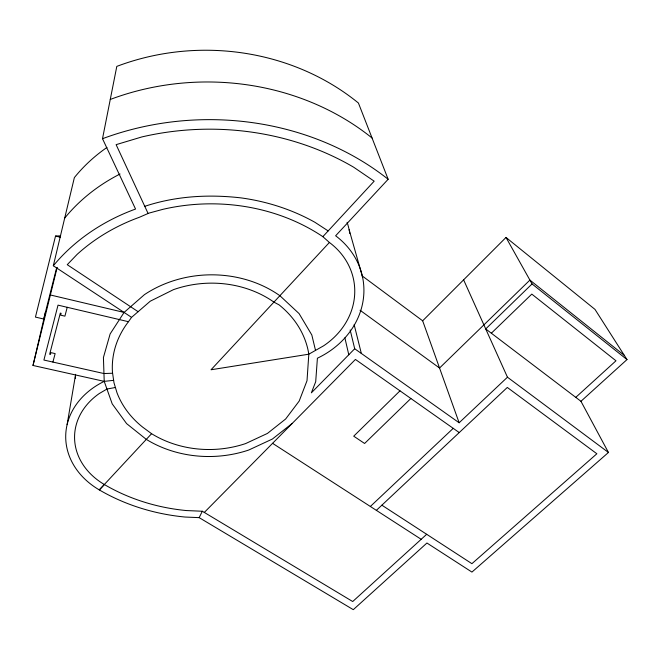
<?xml version="1.0" encoding="UTF-8"?>
<svg xmlns="http://www.w3.org/2000/svg" width="660" height="660" viewBox="0 0 660 660"><rect width="100%" height="100%" fill="white"/><g stroke="black" fill="none" stroke-linecap="round" stroke-linejoin="round"><path stroke-width="0.99" d="M67.105 424.644L75.628 374.327M131.563 317.361L128.452 321.709A98.101 82.921 -2.3 0 0 112.472 372.38L113.982 382.75L117.01 392.815A98.101 82.921 -2.3 0 0 142.568 427.053L151.585 433.694A98.381 83.16 -2.3 0 0 245.685 443.553L267.44 433.422L285.664 418.984L299.186 401.057L307.015 380.704L308.814 354.197A99.322 83.952 -2.3 0 0 279.139 304.903L273.933 302.115A98.381 83.16 -2.3 0 0 173.415 289.674L150.265 301.191L131.563 317.361L53.32 265.765A190.08 161.032 -2.2 0 1 135.548 209.047L102.506 138.699L116.803 66.388A226.776 201.861 -0.8 0 1 358.421 103.026L388.154 179.281L335.626 235.777A84.62 74.11 -8 0 1 317.402 358.215L315.703 381.695L311.371 392.824L354.7 348.744L350.163 329.959M113.636 380.341L104.222 381.364L33 365.467L57.172 267.391M33 365.467L45.49 312.023M53.32 265.765L74.365 177.606A162.805 144.614 -0.9 0 1 106.945 147.452M60.621 235.843L55.531 236.049L35.442 317.089L43.725 319.019L56.719 267.44M52.915 362.068L55.135 353.587L50.935 352.638L50.473 354.428L49.665 354.247L60.316 313.112L61.132 313.302L60.654 315.166L64.911 316.156L67.229 307.296M315.521 350.394L311.817 334.966L299.087 313.599L279.889 295.713A107.431 90.816 -2.3 0 0 144.449 294.632L124.088 312.427L110.129 333.943L103.422 357.505L104.222 381.364A80.091 65.051 1 0 0 99.305 489.91A190.08 161.032 -2.2 0 0 185.146 517.044L199.171 517.638L202.331 511.244L352.704 601.532L426.69 534.295M138.155 311.726L67.246 264.693L77.154 254.356A181.03 153.326 -2.2 0 1 139.408 217.264L148.954 213.114L162.88 209.335A181.987 154.135 -2.2 0 1 322.855 236.66L374.171 181.178L353.669 167.211A255.849 217.305 -2.1 0 0 141.892 136.925L116.119 144.655L148.096 213.485M151.585 433.694L99.305 489.91L104.387 484.539A180.931 153.236 -2.2 0 0 186.293 510.551L202.331 511.244M329.398 242.467L211.027 369.765L308.814 354.197L323.623 345.799A75.364 66 -8 0 0 329.398 242.467L322.855 236.66M204.311 512.44L355.418 359.436L459.236 432.572M463.617 279.848L507.457 377.207L459.137 422.771L422.664 320.81L506.005 237.443L594.99 309.4L627 359.584L580.957 401.296L608.446 452.471L471.941 572.08L426.938 543.015L353.29 609.667L199.171 517.638M399.985 390.835L353.719 436.178L364.6 443.479L410.866 398.491M506.005 237.443L532.059 283.94L485.719 328.936L580.957 401.296M491.353 333.217L531.795 294.104L615.986 360.789L575.776 397.353M370.351 506.467L453.23 428.34M376.365 510.353L507.309 387.445L596.863 453.758L471.916 563.673L381.876 505.189M292.289 423.349L272.407 439.032L248.729 450.037A107.431 90.816 -2.3 0 1 146.297 439.379L126.605 423.613L112.208 403.879L104.222 381.364M144.763 206.324C175.725 196.028 208.964 194.139 241.23 197.917A190.08 161.032 -2.2 0 1 314.894 222.28L328.16 230.917M115.409 387.486L106.945 389.053L99.256 393.55A71.329 57.931 1 0 0 104.338 484.506L104.387 484.539M112.596 373.238L103.958 373.543L43.915 360.046L58.022 305.135L128.452 321.709M50.77 295.07L124.088 312.427M55.531 236.049L60.283 237.229M272.572 443.322L421.187 539.303M354.7 348.744L459.137 422.771M360.046 310.241L439.552 368.033L529.906 280.087L624.36 355.443M362.241 275.954L422.664 320.81M507.457 377.207L608.446 452.471M532.059 283.94L627 359.584M349.132 229.705L362.554 277.093M354.148 324.646L361.334 353.447M344.883 337.846L348.785 354.758M64.697 218.105A175.387 152.46 -1.6 0 1 120.062 174.001M75.322 378.436A74.085 61.933 1.7 0 1 75.43 376.398M102.506 138.699A264.974 225.159 -2.1 0 1 388.154 179.281M110.261 99.454A244.382 212.974 -1.5 0 1 372.058 138.006M347.102 222.313A77.913 69.877 -8 0 1 349.8 233.459"/></g></svg>
